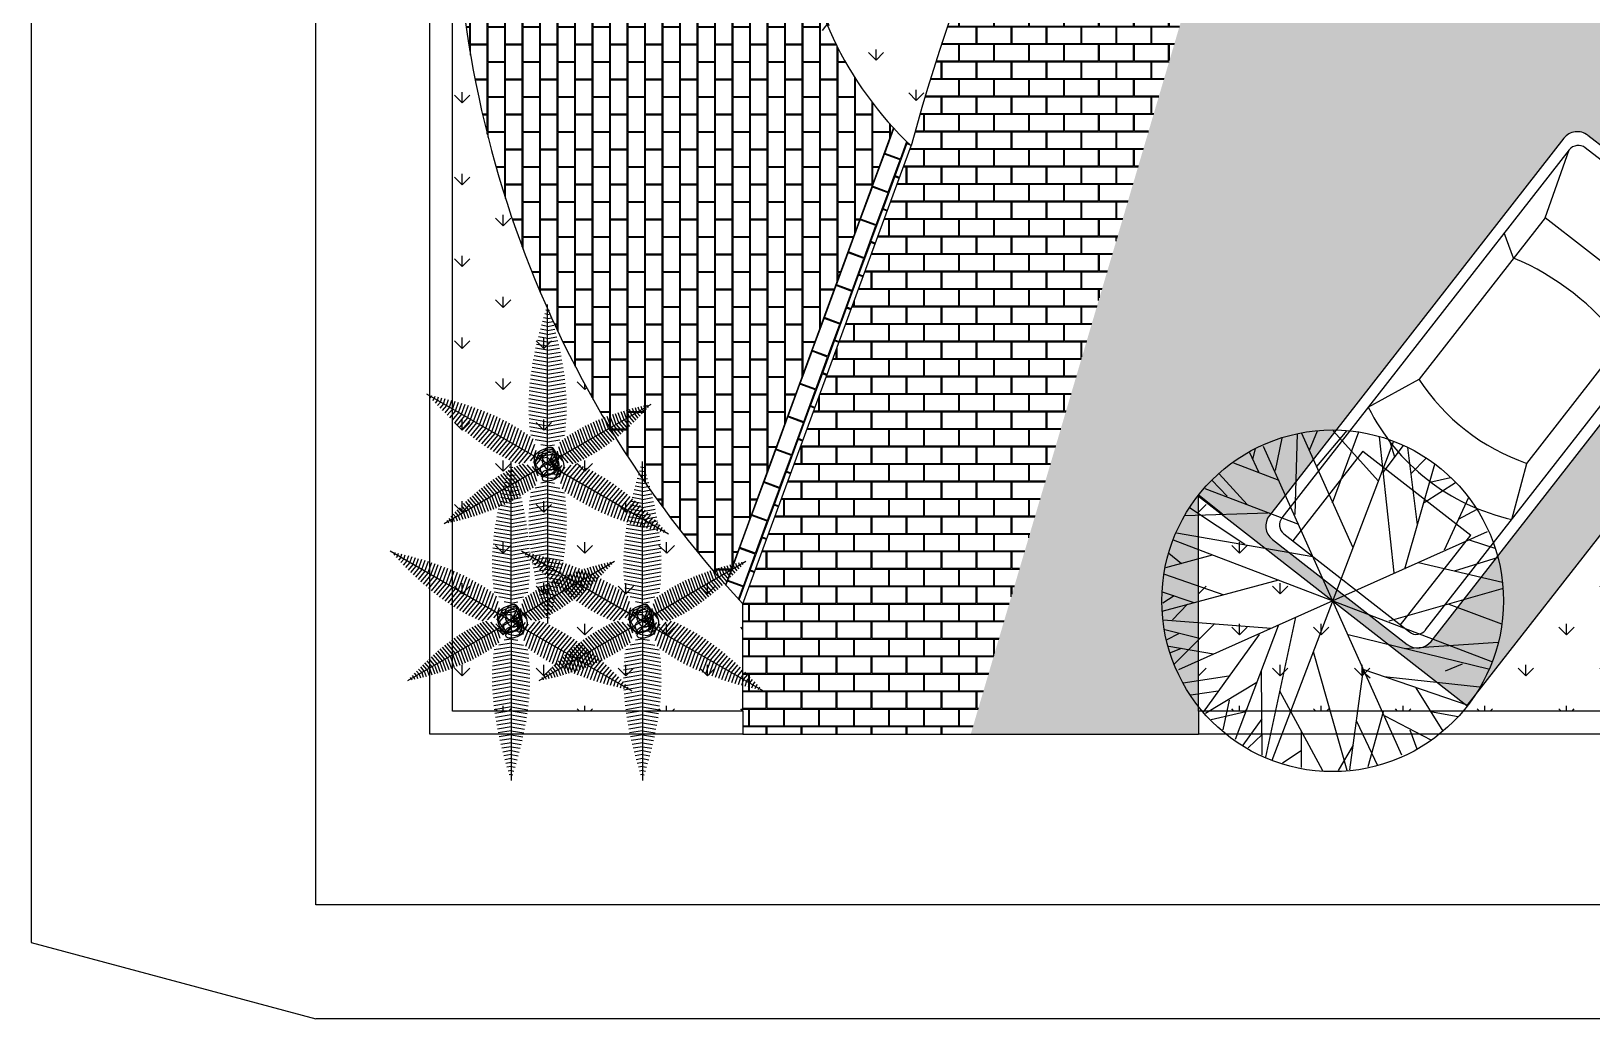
# Model space of a CAD drawing. Header units: millimetres. Extents: x 5728 to 12128, y -948 to 8052.
# Drawn here: x 5728 to 7099, y -948 to -81 of the extents above; entities that cross this region are included whole.
import ezdxf

# ---------------------------------------------------------------- set-up
doc = ezdxf.new("R2010")
doc.units = ezdxf.units.MM
doc.header["$MEASUREMENT"] = 0
for name, color, linetype in [('002 - 0.150', 2, 'Continuous'), ('003 - 0.250 Color', 3, 'Continuous'), ('005 - 0.350 Color', 5, 'Continuous'), ('007 - 1.000', 210, 'Continuous'), ('030 - 0.500 Color', 30, 'Continuous'), ('052 - 0.250 Color', 52, 'Continuous'), ('084 - 0.250 Color', 84, 'Continuous'), ('104 - 0.250 Color', 104, 'Continuous'), ('252 - 0.150 Color', 252, 'Continuous')]:
    doc.layers.add(name, color=color, linetype=linetype)
pattern_1 = [(90, (0, 0), (-35.921, 35.921), [9.525, -62.317]), (45, (0, 0), (-35.92102, 35.92102), [9.525, -41.275]), (135, (0, 0), (-35.92102, -35.92102), [9.525, -41.275])]
pattern_2 = [(0, (0, 0), (15.36, 15.36), [30, -0.72]), (0, (-15.36, 0.72), (15.36, 15.36), [30, -0.72]), (90, (0, 0), (-15.36, 15.36), [-16.08, 14.64]), (90, (-0.72, 0), (-15.36, 15.36), [-16.08, 14.64])]

# ---------------------------------------------------------------- blocks, each defined once
blk = doc.blocks.new('Carro')
at = {"layer": '052 - 0.250 Color'}
for p, q in [((7967.7, 5100.5), (7861.7, 4994.4)), ((8285.9, 4803.5), (7988.9, 5100.5)), ((7971.3, 5089.9), (7872.3, 4990.9)), ((8275.3, 4800), (7985.4, 5089.9)), ((8034.9, 5012.1), (7964.2, 5082.8)), ((8034.9, 5012.1), (7950, 4927.2)), ((8072.5, 5002.8), (8091.5, 4955.5)), ((7879.3, 4998), (7950, 4927.2)), ((7872.3, 4976.7), (8162.2, 4686.8)), ((7861.7, 4973.2), (8158.6, 4676.2)), ((8218.7, 4828.2), (8091.5, 4955.5)), ((7959.4, 4889.6), (8006.6, 4870.7)), ((8006.6, 4870.7), (8133.9, 4743.4)), ((8186.9, 4860.1), (8209.8, 4865.5)), ((8133.9, 4743.4), (8218.7, 4828.2)), ((8218.7, 4828.2), (8275.3, 4800)), ((8176.3, 4686.8), (8275.3, 4785.8)), ((8179.9, 4676.2), (8285.9, 4782.3)), ((8133.9, 4743.4), (8162.2, 4686.8))]:
    blk.add_line(p, q, dxfattribs=at)
for centre, radius, start, end in [((7978.3, 5089.9), 15, 45, 135), ((7978.3, 5082.8), 10, 45, 135), ((8133.9, 4828.2), 185, 109.3779, 160.622), ((7872.3, 4983.8), 15, 135, 225), ((7879.3, 4983.8), 10, 135, 225), ((8172.8, 4789.4), 185, 116.0753, 153.9246), ((7988.2, 4973.9), 229, 299.8107, 330.1892), ((8268.2, 4792.9), 10, 315, 45), ((8275.3, 4792.9), 15, 315, 45), ((8169.3, 4693.9), 10, 225, 315), ((8169.3, 4686.8), 15, 225, 315)]:
    blk.add_arc(centre, radius, start, end, dxfattribs=at)
blk = doc.blocks.new('Árvore Est')
at = {"layer": '084 - 0.250 Color'}
for p, q in [((7700.9, -1573.9), (7694.8, -1602.4)), ((7714.2, -1570), (7712.1, -1641)), ((7718.1, -1569.6), (7762.9, -1669.5)), ((7725.2, -1584.4), (7732, -1567.7)), ((7731.4, -1598.9), (7758.1, -1567.4)), ((7745.2, -1630.7), (7768.5, -1568.3)), ((7745.8, -1567.5), (7785.5, -1611.6)), ((7786.2, -1572.7), (7799, -1692.3)), ((7800.1, -1590.6), (7795.4, -1575.6)), ((7672.5, -1586.7), (7680.2, -1603.5)), ((7675.4, -1592.6), (7677.6, -1583.2)), ((7806.1, -1852.3), (7684.8, -1581.3)), ((7798.9, -1576.7), (7692, -1856.9)), ((7789.9, -1603.7), (7807.2, -1580.7)), ((7819.8, -1650.1), (7811.3, -1582.2)), ((7658.2, -1595.7), (7698.1, -1610.9)), ((7808.8, -1688.8), (7835, -1596.7)), ((7814.3, -1605.1), (7827.5, -1591.5)), ((7639.3, -1610.8), (7652.7, -1625)), ((7645.6, -1605.4), (7670.2, -1632.3)), ((7825.8, -1630.6), (7853.3, -1612.8)), ((7830.8, -1612.6), (7848.8, -1608.6)), ((7628.1, -1624.1), (7648.7, -1640.4)), ((7633.2, -1618.2), (7715.4, -1649.5)), ((7864.7, -1626.2), (7843.3, -1672.4)), ((7688.5, -1639.9), (7615.5, -1642.2)), ((7619.8, -1634.8), (7668.2, -1667.1)), ((7856, -1645.2), (7872.2, -1636.3)), ((7608.4, -1657), (7728.1, -1677.9)), ((7881, -1656.1), (7609.9, -1777.5)), ((7605.3, -1663.3), (7885.6, -1770.3)), ((7865.2, -1663.2), (7887.8, -1670.6)), ((7639.5, -1676.8), (7598.6, -1687.7)), ((7601.6, -1675), (7612.7, -1684)), ((7820.8, -1683.1), (7894.4, -1700.3)), ((7852.5, -1690.4), (7890.9, -1678.5)), ((7595.8, -1725.9), (7698.1, -1698.5)), ((7597.8, -1693.5), (7649.8, -1711.5)), ((7595.7, -1708.9), (7623.6, -1718.4)), ((7606.2, -1712.3), (7596.2, -1718.8)), ((7895, -1706), (7794.6, -1734.7)), ((7617.9, -1719.8), (7604.7, -1733.5)), ((7847.4, -1719.8), (7893.6, -1736.9)), ((7596.7, -1733.5), (7691.5, -1740.7)), ((7641.4, -1737.3), (7606.4, -1772.2)), ((7697.4, -1738.7), (7659.8, -1838.5)), ((7712.9, -1731.3), (7686.4, -1854.1)), ((7628.6, -1749.9), (7598, -1742.4)), ((7609.9, -1745.8), (7599.9, -1751)), ((7680.9, -1746.3), (7631.7, -1814.5)), ((7759, -1746.5), (7882.2, -1776.6)), ((7808.1, -1758.6), (7890.7, -1753.2)), ((7640.8, -1763.6), (7601.4, -1757)), ((7612.5, -1758.8), (7603.1, -1762.5)), ((7728.3, -1761.4), (7757.8, -1865.6)), ((7682.5, -1778.9), (7683.3, -1852.3)), ((7772.3, -1776.9), (7760.3, -1865.3)), ((7770.8, -1778), (7778.2, -1784.5)), ((7772.7, -1777.1), (7864, -1808.3)), ((7844.6, -1778.4), (7859.3, -1772)), ((7654.1, -1783.1), (7614.1, -1789)), ((7678.9, -1788.4), (7633.6, -1815.8)), ((7790.6, -1783.3), (7874.3, -1792.3)), ((7818.4, -1793.3), (7842, -1831.3)), ((7644.9, -1796), (7621, -1799.5)), ((7654.6, -1803.9), (7648.9, -1830.1)), ((7698.6, -1795.9), (7736.5, -1865.9)), ((7669.1, -1814.2), (7638.6, -1821.3)), ((7683.2, -1820.3), (7666.4, -1843.4)), ((7766.3, -1822.4), (7784.8, -1861.4)), ((7789.6, -1814.3), (7776.4, -1862.5)), ((7791.1, -1817.9), (7831.6, -1838.8)), ((7831.2, -1813.9), (7855.5, -1818.3)), ((7683.6, -1834.3), (7671.1, -1845.8)), ((7717.8, -1831), (7717.8, -1863)), ((7813.3, -1830), (7819.2, -1846.8)), ((7717.7, -1848.5), (7701.4, -1859.2)), ((7763.4, -1843.6), (7750.2, -1865.7))]:
    blk.add_line(p, q, dxfattribs=at)
blk.add_circle((7745.4, -1716.8), 150, dxfattribs=at)
blk = doc.blocks.new('Coqueiro')
at = {"layer": '104 - 0.250 Color', "ltscale": 2.5}
for p, q in [((27820.34, 18554.03), (27820.34, 18694.03)), ((27820.34, 18681.82), (27816.78, 18682.44)), ((27820.34, 18685.32), (27817.78, 18685.77)), ((27820.34, 18688.82), (27818.8, 18689.09)), ((27820.34, 18688.82), (27821.87, 18689.09)), ((27820.34, 18685.32), (27822.9, 18685.77)), ((27820.34, 18681.82), (27823.9, 18682.44)), ((27820.34, 18674.82), (27814.85, 18675.78)), ((27820.34, 18678.32), (27815.8, 18679.12)), ((27820.34, 18678.32), (27824.88, 18679.12)), ((27820.34, 18674.82), (27825.83, 18675.78)), ((27820.34, 18664.32), (27812.19, 18665.75)), ((27820.34, 18667.82), (27813.05, 18669.1)), ((27820.34, 18671.32), (27813.94, 18672.45)), ((27820.34, 18671.32), (27826.74, 18672.45)), ((27820.34, 18667.82), (27827.63, 18669.1)), ((27820.34, 18664.32), (27828.49, 18665.75)), ((27820.34, 18653.82), (27809.82, 18655.67)), ((27820.34, 18657.32), (27810.57, 18659.04)), ((27820.34, 18660.82), (27811.36, 18662.4)), ((27820.34, 18660.82), (27829.31, 18662.4)), ((27820.34, 18657.32), (27830.11, 18659.04)), ((27820.34, 18653.82), (27830.86, 18655.67)), ((27820.34, 18643.32), (27807.78, 18645.53)), ((27820.34, 18646.82), (27808.42, 18648.92)), ((27820.34, 18650.32), (27809.1, 18652.3)), ((27820.34, 18650.32), (27831.58, 18652.3)), ((27820.34, 18646.82), (27832.26, 18648.92)), ((27820.34, 18643.32), (27832.9, 18645.53)), ((27820.34, 18636.32), (27806.62, 18638.74)), ((27820.34, 18639.82), (27807.18, 18642.14)), ((27820.34, 18639.82), (27833.5, 18642.14)), ((27820.34, 18636.32), (27834.06, 18638.74)), ((27820.34, 18625.82), (27805.22, 18628.48)), ((27820.34, 18629.32), (27805.64, 18631.91)), ((27820.34, 18632.82), (27806.11, 18635.33)), ((27820.34, 18632.82), (27834.57, 18635.33)), ((27820.34, 18629.32), (27835.04, 18631.91)), ((27820.34, 18625.82), (27835.46, 18628.48)), ((27820.34, 18615.32), (27804.26, 18618.15)), ((27820.34, 18618.82), (27804.53, 18621.6)), ((27820.34, 18622.32), (27804.85, 18625.05)), ((27820.34, 18622.32), (27835.83, 18625.05)), ((27820.34, 18618.82), (27836.15, 18621.6)), ((27820.34, 18615.32), (27836.42, 18618.15)), ((27820.34, 18554.03), (27714.25, 18615.28)), ((27718.2, 18613), (27717.32, 18611.95)), ((27718.2, 18613), (27718.67, 18614.28)), ((27720.85, 18611.47), (27719.39, 18609.72)), ((27720.85, 18611.47), (27721.63, 18613.61)), ((27723.51, 18609.94), (27721.47, 18607.51)), ((27723.51, 18609.94), (27724.59, 18612.91)), ((27726.16, 18608.4), (27727.54, 18612.19)), ((27728.81, 18606.87), (27730.48, 18611.45)), ((27731.46, 18605.34), (27733.41, 18610.69)), ((27734.11, 18603.81), (27736.33, 18609.9)), ((27736.77, 18602.28), (27739.24, 18609.08)), ((27820.34, 18608.32), (27803.89, 18611.22)), ((27820.34, 18611.82), (27804.05, 18614.69)), ((27820.34, 18611.82), (27836.63, 18614.69)), ((27820.34, 18608.32), (27836.79, 18611.22)), ((27726.16, 18608.4), (27723.57, 18605.32)), ((27728.81, 18606.87), (27725.68, 18603.14)), ((27731.46, 18605.34), (27727.8, 18600.98)), ((27734.11, 18603.81), (27729.95, 18598.85)), ((27736.77, 18602.28), (27732.11, 18596.73)), ((27739.42, 18600.75), (27734.29, 18594.64)), ((27739.42, 18600.75), (27742.15, 18608.24)), ((27742.07, 18599.22), (27745.04, 18607.37)), ((27744.72, 18597.69), (27747.92, 18606.47)), ((27747.38, 18596.15), (27750.79, 18605.54)), ((27750.03, 18594.62), (27753.65, 18604.58)), ((27752.68, 18593.09), (27756.5, 18603.58)), ((27755.33, 18591.56), (27759.33, 18602.55)), ((27757.98, 18590.03), (27762.15, 18601.48)), ((27760.64, 18588.5), (27764.96, 18600.38)), ((27820.34, 18601.32), (27803.76, 18604.24)), ((27820.34, 18597.82), (27803.78, 18600.74)), ((27820.34, 18604.82), (27803.8, 18607.73)), ((27820.34, 18604.82), (27836.88, 18607.73)), ((27820.34, 18554.03), (27911.27, 18606.53)), ((27820.34, 18601.32), (27836.92, 18604.24)), ((27820.34, 18597.82), (27836.9, 18600.74)), ((27887.43, 18592.76), (27884.88, 18599.75)), ((27889.7, 18594.07), (27887.36, 18600.5)), ((27891.97, 18595.39), (27889.85, 18601.22)), ((27894.25, 18596.7), (27892.35, 18601.92)), ((27896.52, 18598.01), (27894.85, 18602.59)), ((27898.79, 18599.32), (27897.36, 18603.25)), ((27901.07, 18600.64), (27899.88, 18603.88)), ((27901.07, 18600.64), (27903.29, 18597.99)), ((27903.34, 18601.95), (27902.41, 18604.5)), ((27903.34, 18601.95), (27905.08, 18599.87)), ((27905.61, 18603.26), (27904.95, 18605.09)), ((27905.61, 18603.26), (27906.87, 18601.77)), ((27907.89, 18604.57), (27907.49, 18605.67)), ((27907.89, 18604.57), (27908.64, 18603.68)), ((27742.07, 18599.22), (27736.49, 18592.57)), ((27744.72, 18597.69), (27738.71, 18590.52)), ((27747.38, 18596.15), (27740.96, 18588.5)), ((27750.03, 18594.62), (27743.22, 18586.51)), ((27752.68, 18593.09), (27745.51, 18584.54)), ((27755.33, 18591.56), (27747.82, 18582.6)), ((27763.29, 18586.97), (27767.76, 18599.24)), ((27765.94, 18585.44), (27770.54, 18598.06)), ((27768.59, 18583.9), (27773.3, 18596.84)), ((27771.25, 18582.37), (27776.05, 18595.57)), ((27773.9, 18580.84), (27778.78, 18594.27)), ((27776.55, 18579.31), (27781.5, 18592.91)), ((27779.2, 18577.78), (27784.2, 18591.51)), ((27820.34, 18594.32), (27803.87, 18597.22)), ((27820.34, 18590.82), (27804.03, 18593.69)), ((27820.34, 18594.32), (27836.8, 18597.22)), ((27820.34, 18590.82), (27836.65, 18593.69)), ((27864.69, 18579.64), (27860.66, 18590.72)), ((27866.97, 18580.95), (27863.03, 18591.77)), ((27869.24, 18582.26), (27865.41, 18592.78)), ((27871.51, 18583.57), (27867.81, 18593.76)), ((27873.79, 18584.89), (27870.21, 18594.7)), ((27876.06, 18586.2), (27872.63, 18595.62)), ((27878.33, 18587.51), (27875.06, 18596.5)), ((27880.61, 18588.82), (27877.5, 18597.35)), ((27882.88, 18590.14), (27879.95, 18598.18)), ((27885.15, 18591.45), (27882.41, 18598.98)), ((27885.15, 18591.45), (27890.3, 18585.31)), ((27887.43, 18592.76), (27892.21, 18587.06)), ((27889.7, 18594.07), (27894.09, 18588.84)), ((27891.97, 18595.39), (27895.96, 18590.63)), ((27894.25, 18596.7), (27897.82, 18592.44)), ((27896.52, 18598.01), (27899.66, 18594.28)), ((27898.79, 18599.32), (27901.48, 18596.12)), ((27757.98, 18590.03), (27750.15, 18580.69)), ((27760.64, 18588.5), (27752.51, 18578.81)), ((27763.29, 18586.97), (27754.89, 18576.96)), ((27765.94, 18585.44), (27757.31, 18575.14)), ((27768.59, 18583.9), (27759.75, 18573.36)), ((27771.25, 18582.37), (27762.22, 18571.61)), ((27781.85, 18576.25), (27786.88, 18590.06)), ((27784.51, 18574.72), (27789.55, 18588.56)), ((27787.16, 18573.19), (27792.19, 18587.01)), ((27789.81, 18571.65), (27794.81, 18585.4)), ((27792.46, 18570.12), (27797.42, 18583.74)), ((27795.12, 18568.59), (27800, 18582.02)), ((27820.34, 18587.32), (27804.26, 18590.15)), ((27820.34, 18583.82), (27804.56, 18586.6)), ((27820.34, 18580.32), (27804.93, 18583.03)), ((27820.34, 18580.32), (27804.93, 18583.03)), ((27820.34, 18587.32), (27836.42, 18590.15)), ((27820.34, 18583.82), (27836.12, 18586.6)), ((27820.34, 18580.32), (27835.75, 18583.03)), ((27820.34, 18580.32), (27835.75, 18583.03)), ((27848.78, 18570.45), (27844.47, 18582.3)), ((27851.05, 18571.76), (27846.74, 18583.63)), ((27853.33, 18573.07), (27849.02, 18584.91)), ((27855.6, 18574.39), (27851.32, 18586.16)), ((27857.87, 18575.7), (27853.63, 18587.36)), ((27860.15, 18577.01), (27855.96, 18588.52)), ((27862.42, 18578.32), (27858.3, 18589.64)), ((27869.24, 18582.26), (27876.44, 18573.69)), ((27871.51, 18583.57), (27878.48, 18575.27)), ((27873.79, 18584.89), (27880.5, 18576.88)), ((27876.06, 18586.2), (27882.5, 18578.52)), ((27878.33, 18587.51), (27884.48, 18580.18)), ((27880.61, 18588.82), (27886.44, 18581.87)), ((27882.88, 18590.14), (27888.38, 18583.58)), ((27773.9, 18580.84), (27764.72, 18569.9)), ((27776.55, 18579.31), (27767.25, 18568.22)), ((27779.2, 18577.78), (27769.81, 18566.59)), ((27781.85, 18576.25), (27772.41, 18564.99)), ((27784.51, 18574.72), (27775.04, 18563.43)), ((27787.16, 18573.19), (27777.7, 18561.92)), ((27797.77, 18567.06), (27802.56, 18580.24)), ((27800.42, 18565.53), (27805.1, 18578.39)), ((27800.42, 18565.53), (27805.1, 18578.39)), ((27803.07, 18564), (27807.53, 18576.25)), ((27820.34, 18576.82), (27805.66, 18579.4)), ((27820.34, 18573.32), (27809.5, 18575.23)), ((27820.34, 18576.82), (27835.02, 18579.4)), ((27820.34, 18573.32), (27831.18, 18575.23)), ((27835.14, 18562.57), (27831.32, 18573.08)), ((27837.41, 18563.89), (27833.4, 18574.91)), ((27837.41, 18563.89), (27833.4, 18574.91)), ((27839.69, 18565.2), (27835.58, 18576.49)), ((27841.96, 18566.51), (27837.77, 18578.02)), ((27844.23, 18567.82), (27839.99, 18579.49)), ((27846.51, 18569.14), (27842.22, 18580.92)), ((27853.33, 18573.07), (27861.43, 18563.42)), ((27855.6, 18574.39), (27863.65, 18564.79)), ((27857.87, 18575.7), (27865.85, 18566.2)), ((27860.15, 18577.01), (27868.02, 18567.63)), ((27862.42, 18578.32), (27870.16, 18569.1)), ((27864.69, 18579.64), (27872.28, 18570.6)), ((27866.97, 18580.95), (27874.37, 18572.13)), ((27789.81, 18571.65), (27780.41, 18560.45)), ((27792.46, 18570.12), (27783.15, 18559.02)), ((27795.12, 18568.59), (27785.93, 18557.65)), ((27797.77, 18567.06), (27788.76, 18556.32)), ((27800.42, 18565.53), (27791.62, 18555.04)), ((27800.42, 18565.53), (27791.62, 18555.04)), ((27803.07, 18564), (27794.69, 18554.01)), ((27805.72, 18562.47), (27809.02, 18571.52)), ((27808.38, 18560.94), (27810.23, 18566.03)), ((27811.03, 18559.4), (27812.88, 18564.5)), ((27820.34, 18569.82), (27814.23, 18570.89)), ((27820.34, 18569.82), (27826.45, 18570.89)), ((27830.59, 18559.95), (27829, 18564.32)), ((27832.87, 18561.26), (27830.04, 18569.02)), ((27837.41, 18563.89), (27844.96, 18554.9)), ((27837.41, 18563.89), (27844.96, 18554.9)), ((27839.69, 18565.2), (27847.41, 18555.99)), ((27841.96, 18566.51), (27849.83, 18557.13)), ((27844.23, 18567.82), (27852.22, 18558.31)), ((27846.51, 18569.14), (27854.57, 18559.53)), ((27848.78, 18570.45), (27856.89, 18560.79)), ((27851.05, 18571.76), (27859.17, 18562.09)), ((27820.34, 18554.03), (27729.41, 18501.53)), ((27805.54, 18545.48), (27798.35, 18554.05)), ((27805.72, 18562.47), (27799.53, 18555.09)), ((27808.38, 18560.94), (27804.89, 18556.78)), ((27811.03, 18559.4), (27807.54, 18555.25)), ((27813.68, 18557.87), (27810.19, 18553.72)), ((27813.68, 18557.87), (27815.54, 18562.97)), ((27820.34, 18554.03), (27926.43, 18492.78)), ((27820.34, 18554.03), (27820.34, 18414.03)), ((27827, 18550.18), (27830.49, 18554.34)), ((27830.59, 18559.95), (27833.58, 18556.39)), ((27832.87, 18561.26), (27838.18, 18554.93)), ((27835.14, 18562.57), (27842.33, 18554.01)), ((27837.61, 18544.06), (27845.99, 18554.05)), ((27789.63, 18536.3), (27781.51, 18545.97)), ((27791.9, 18537.61), (27783.79, 18547.27)), ((27794.17, 18538.92), (27786.11, 18548.53)), ((27796.45, 18540.23), (27788.46, 18549.75)), ((27798.72, 18541.55), (27790.85, 18550.93)), ((27800.99, 18542.86), (27793.27, 18552.06)), ((27803.27, 18544.17), (27795.72, 18553.16)), ((27803.27, 18544.17), (27795.72, 18553.16)), ((27807.81, 18546.8), (27802.5, 18553.12)), ((27805.54, 18545.48), (27809.36, 18534.98)), ((27810.09, 18548.11), (27807.1, 18551.67)), ((27807.81, 18546.8), (27810.64, 18539.03)), ((27810.09, 18548.11), (27811.68, 18543.74)), ((27827, 18550.18), (27825.14, 18545.09)), ((27829.65, 18548.65), (27827.8, 18543.55)), ((27829.65, 18548.65), (27833.14, 18552.81)), ((27832.3, 18547.12), (27830.45, 18542.02)), ((27834.96, 18545.59), (27831.66, 18536.54)), ((27832.3, 18547.12), (27835.79, 18551.28)), ((27834.96, 18545.59), (27841.15, 18552.97)), ((27840.26, 18542.53), (27849.06, 18553.01)), ((27840.26, 18542.53), (27849.06, 18553.01)), ((27842.91, 18541), (27851.92, 18551.74)), ((27845.56, 18539.47), (27854.75, 18550.41)), ((27848.22, 18537.93), (27857.53, 18549.03)), ((27850.87, 18536.4), (27860.27, 18547.61)), ((27853.52, 18534.87), (27862.98, 18546.14)), ((27773.71, 18527.11), (27766.31, 18535.93)), ((27775.99, 18528.42), (27768.4, 18537.46)), ((27778.26, 18529.73), (27770.52, 18538.96)), ((27780.53, 18531.05), (27772.66, 18540.43)), ((27782.81, 18532.36), (27774.83, 18541.86)), ((27785.08, 18533.67), (27777.03, 18543.27)), ((27787.35, 18534.98), (27779.25, 18544.64)), ((27789.63, 18536.3), (27793.94, 18524.43)), ((27791.9, 18537.61), (27796.21, 18525.76)), ((27794.17, 18538.92), (27798.46, 18527.14)), ((27796.45, 18540.23), (27800.69, 18528.56)), ((27798.72, 18541.55), (27802.91, 18530.04)), ((27800.99, 18542.86), (27805.1, 18531.57)), ((27803.27, 18544.17), (27807.28, 18533.15)), ((27803.27, 18544.17), (27807.28, 18533.15)), ((27820.34, 18538.24), (27814.23, 18537.16)), ((27820.34, 18538.24), (27826.45, 18537.16)), ((27837.61, 18544.06), (27833.15, 18531.81)), ((27840.26, 18542.53), (27835.58, 18529.67)), ((27840.26, 18542.53), (27835.58, 18529.67)), ((27842.91, 18541), (27838.12, 18527.82)), ((27845.56, 18539.47), (27840.68, 18526.04)), ((27848.22, 18537.93), (27843.26, 18524.32)), ((27850.87, 18536.4), (27845.87, 18522.66)), ((27856.17, 18533.34), (27865.64, 18544.63)), ((27858.83, 18531.81), (27868.27, 18543.07)), ((27861.48, 18530.28), (27870.87, 18541.47)), ((27864.13, 18528.75), (27873.43, 18539.83)), ((27866.78, 18527.22), (27875.96, 18538.16)), ((27869.43, 18525.68), (27878.46, 18536.45)), ((27762.35, 18520.55), (27756.2, 18527.87)), ((27764.62, 18521.86), (27758.18, 18529.54)), ((27766.89, 18523.17), (27760.18, 18531.17)), ((27769.17, 18524.48), (27762.2, 18532.79)), ((27771.44, 18525.8), (27764.24, 18534.37)), ((27773.71, 18527.11), (27777.65, 18516.29)), ((27775.99, 18528.42), (27780.02, 18517.33)), ((27778.26, 18529.73), (27782.38, 18518.42)), ((27780.53, 18531.05), (27784.72, 18519.54)), ((27782.81, 18532.36), (27787.05, 18520.7)), ((27785.08, 18533.67), (27789.36, 18521.9)), ((27787.35, 18534.98), (27791.66, 18523.14)), ((27820.34, 18527.74), (27804.93, 18525.02)), ((27820.34, 18527.74), (27804.93, 18525.02)), ((27820.34, 18531.24), (27805.66, 18528.65)), ((27820.34, 18534.74), (27809.5, 18532.83)), ((27820.34, 18534.74), (27831.18, 18532.83)), ((27820.34, 18531.24), (27835.02, 18528.65)), ((27820.34, 18527.74), (27835.75, 18525.02)), ((27820.34, 18527.74), (27835.75, 18525.02)), ((27853.52, 18534.87), (27848.49, 18521.05)), ((27856.17, 18533.34), (27851.13, 18519.5)), ((27858.83, 18531.81), (27853.8, 18518)), ((27861.48, 18530.28), (27856.48, 18516.55)), ((27864.13, 18528.75), (27859.18, 18515.14)), ((27866.78, 18527.22), (27861.9, 18513.79)), ((27872.09, 18524.15), (27880.93, 18534.7)), ((27874.74, 18522.62), (27883.37, 18532.91)), ((27877.39, 18521.09), (27885.79, 18531.1)), ((27880.04, 18519.56), (27888.17, 18529.25)), ((27882.7, 18518.03), (27890.53, 18527.37)), ((27748.71, 18512.67), (27744.72, 18517.43)), ((27750.98, 18513.98), (27746.59, 18519.22)), ((27753.25, 18515.3), (27748.47, 18520.99)), ((27755.53, 18516.61), (27750.38, 18522.75)), ((27757.8, 18517.92), (27752.3, 18524.48)), ((27760.07, 18519.23), (27754.24, 18526.19)), ((27757.8, 18517.92), (27760.73, 18509.88)), ((27760.07, 18519.23), (27763.18, 18510.7)), ((27762.35, 18520.55), (27765.62, 18511.56)), ((27764.62, 18521.86), (27768.05, 18512.44)), ((27766.89, 18523.17), (27770.47, 18513.35)), ((27769.17, 18524.48), (27772.87, 18514.3)), ((27771.44, 18525.8), (27775.27, 18515.28)), ((27820.34, 18520.74), (27804.26, 18517.91)), ((27820.34, 18524.24), (27804.56, 18521.46)), ((27820.34, 18524.24), (27836.12, 18521.46)), ((27820.34, 18520.74), (27836.42, 18517.91)), ((27869.43, 18525.68), (27864.63, 18512.48)), ((27872.09, 18524.15), (27867.38, 18511.22)), ((27874.74, 18522.62), (27870.14, 18510)), ((27877.39, 18521.09), (27872.92, 18508.82)), ((27880.04, 18519.56), (27875.72, 18507.68)), ((27882.7, 18518.03), (27878.53, 18506.57)), ((27885.35, 18516.5), (27892.86, 18525.45)), ((27888, 18514.97), (27895.17, 18523.51)), ((27890.65, 18513.43), (27897.46, 18521.55)), ((27893.3, 18511.9), (27899.72, 18519.55)), ((27895.96, 18510.37), (27901.97, 18517.53)), ((27739.61, 18507.42), (27737.39, 18510.07)), ((27741.89, 18508.73), (27739.2, 18511.93)), ((27744.16, 18510.05), (27741.02, 18513.78)), ((27741.89, 18508.73), (27743.31, 18504.81)), ((27746.43, 18511.36), (27742.86, 18515.61)), ((27744.16, 18510.05), (27745.83, 18505.46)), ((27746.43, 18511.36), (27748.33, 18506.14)), ((27748.71, 18512.67), (27750.83, 18506.84)), ((27750.98, 18513.98), (27753.32, 18507.56)), ((27753.25, 18515.3), (27755.8, 18508.31)), ((27755.53, 18516.61), (27758.27, 18509.08)), ((27820.34, 18510.24), (27803.78, 18507.32)), ((27820.34, 18513.74), (27803.87, 18510.84)), ((27820.34, 18517.24), (27804.03, 18514.37)), ((27820.34, 18517.24), (27836.65, 18514.37)), ((27820.34, 18513.74), (27836.8, 18510.84)), ((27820.34, 18510.24), (27836.9, 18507.32)), ((27885.35, 18516.5), (27881.35, 18505.51)), ((27888, 18514.97), (27884.18, 18504.48)), ((27890.65, 18513.43), (27887.03, 18503.48)), ((27893.3, 18511.9), (27889.89, 18502.52)), ((27895.96, 18510.37), (27892.76, 18501.59)), ((27898.61, 18508.84), (27895.64, 18500.69)), ((27898.61, 18508.84), (27904.19, 18515.49)), ((27901.26, 18507.31), (27906.39, 18513.42)), ((27903.91, 18505.78), (27908.57, 18511.33)), ((27906.56, 18504.25), (27910.73, 18509.21)), ((27732.79, 18503.48), (27732.04, 18504.38)), ((27732.79, 18503.48), (27733.19, 18502.38)), ((27735.07, 18504.8), (27733.81, 18506.29)), ((27735.07, 18504.8), (27735.73, 18502.96)), ((27737.34, 18506.11), (27735.59, 18508.19)), ((27737.34, 18506.11), (27738.27, 18503.56)), ((27739.61, 18507.42), (27740.79, 18504.17)), ((27820.34, 18506.74), (27803.76, 18503.82)), ((27820.34, 18503.24), (27803.8, 18500.32)), ((27820.34, 18499.74), (27803.89, 18496.84)), ((27820.34, 18506.74), (27836.92, 18503.82)), ((27820.34, 18503.24), (27836.88, 18500.32)), ((27820.34, 18499.74), (27836.79, 18496.84)), ((27901.26, 18507.31), (27898.53, 18499.82)), ((27903.91, 18505.78), (27901.44, 18498.97)), ((27906.56, 18504.25), (27904.35, 18498.16)), ((27909.22, 18502.72), (27907.27, 18497.37)), ((27909.22, 18502.72), (27912.87, 18507.07)), ((27911.87, 18501.18), (27910.2, 18496.6)), ((27911.87, 18501.18), (27915, 18504.92)), ((27914.52, 18499.65), (27913.14, 18495.86)), ((27914.52, 18499.65), (27917.11, 18502.74)), ((27917.17, 18498.12), (27919.21, 18500.55)), ((27820.34, 18496.24), (27804.05, 18493.37)), ((27820.34, 18492.74), (27804.26, 18489.91)), ((27820.34, 18496.24), (27836.63, 18493.37)), ((27820.34, 18492.74), (27836.42, 18489.91)), ((27917.17, 18498.12), (27916.09, 18495.15)), ((27919.83, 18496.59), (27919.05, 18494.45)), ((27919.83, 18496.59), (27921.29, 18498.33)), ((27922.48, 18495.06), (27922.01, 18493.78)), ((27922.48, 18495.06), (27923.35, 18496.1)), ((27820.34, 18489.24), (27804.53, 18486.45)), ((27820.34, 18485.74), (27804.85, 18483.01)), ((27820.34, 18482.24), (27805.22, 18479.57)), ((27820.34, 18489.24), (27836.15, 18486.45)), ((27820.34, 18485.74), (27835.83, 18483.01)), ((27820.34, 18482.24), (27835.46, 18479.57)), ((27820.34, 18478.74), (27805.64, 18476.15)), ((27820.34, 18475.24), (27806.11, 18472.73)), ((27820.34, 18471.74), (27806.62, 18469.32)), ((27820.34, 18478.74), (27835.04, 18476.15)), ((27820.34, 18475.24), (27834.57, 18472.73)), ((27820.34, 18471.74), (27834.06, 18469.32)), ((27820.34, 18468.24), (27807.18, 18465.92)), ((27820.34, 18464.74), (27807.78, 18462.53)), ((27820.34, 18468.24), (27833.5, 18465.92)), ((27820.34, 18464.74), (27832.9, 18462.53)), ((27820.34, 18461.24), (27808.42, 18459.14)), ((27820.34, 18457.74), (27809.1, 18455.76)), ((27820.34, 18454.24), (27809.82, 18452.39)), ((27820.34, 18461.24), (27832.26, 18459.14)), ((27820.34, 18457.74), (27831.58, 18455.76)), ((27820.34, 18454.24), (27830.86, 18452.39)), ((27820.34, 18450.74), (27810.57, 18449.02)), ((27820.34, 18447.24), (27811.36, 18445.66)), ((27820.34, 18450.74), (27830.11, 18449.02)), ((27820.34, 18447.24), (27829.31, 18445.66)), ((27820.34, 18443.74), (27812.19, 18442.3)), ((27820.34, 18440.24), (27813.05, 18438.95)), ((27820.34, 18436.74), (27813.94, 18435.61)), ((27820.34, 18443.74), (27828.49, 18442.3)), ((27820.34, 18440.24), (27827.63, 18438.95)), ((27820.34, 18436.74), (27826.74, 18435.61)), ((27820.34, 18433.24), (27814.85, 18432.27)), ((27820.34, 18429.74), (27815.8, 18428.94)), ((27820.34, 18426.24), (27816.78, 18425.61)), ((27820.34, 18433.24), (27825.83, 18432.27)), ((27820.34, 18429.74), (27824.88, 18428.94)), ((27820.34, 18426.24), (27823.9, 18425.61)), ((27820.34, 18422.74), (27817.78, 18422.29)), ((27820.34, 18419.24), (27818.8, 18418.97)), ((27820.34, 18422.74), (27822.9, 18422.29)), ((27820.34, 18419.24), (27821.87, 18418.97))]:
    blk.add_line(p, q, dxfattribs=at)
blk.add_spline([(27815.34, 18545.99), (27812.21, 18549.89), (27809.28, 18557.33), (27818.06, 18559.73), (27820.34, 18559.73), (27822.81, 18555.45), (27827, 18550.18), (27817.88, 18543.83), (27814.07, 18550.41), (27826.56, 18561.18), (27824.93, 18568.05), (27815.54, 18562.97), (27820.61, 18554.18), (27828.74, 18552.26), (27825.14, 18545.09), (27820.34, 18545.09), (27815.16, 18542.38), (27816.07, 18546.72), (27827, 18550.18), (27823.67, 18555.95), (27825.11, 18566.24), (27811.96, 18561.95), (27820.34, 18561.95), (27824.03, 18562.08), (27820.34, 18554.03), (27826.74, 18556.66), (27825.11, 18562.8), (27809.37, 18555.03), (27820.95, 18541.84), (27827.65, 18542.56), (27830.18, 18549.43), (27830.18, 18555.21), (27826.74, 18559.73), (27824.93, 18559.19), (27826.2, 18552.14), (27822.4, 18548.34), (27818.06, 18551.6), (27815.7, 18557.2), (27824.57, 18565.33), (27828.01, 18560.82), (27828.91, 18557.92), (27829.09, 18552.68), (27823.12, 18545.27), (27812.99, 18545.27), (27810.28, 18549.43), (27810.64, 18563.35), (27818.6, 18567.68), (27823.12, 18568.41), (27827.1, 18564.79), (27828.37, 18555.75), (27831.63, 18547.8), (27828.91, 18542.02), (27816.25, 18539.85), (27826.74, 18554.13), (27830.18, 18559.55), (27830.18, 18561), (27834.52, 18552.5), (27826.92, 18544.37), (27827.83, 18555.94), (27828.91, 18565.15)], degree=3, dxfattribs=at)

msp = doc.modelspace()

# ---------------------------------------------------------------- hatches: boundary and pattern name
at = {"layer": '003 - 0.250 Color', "ltscale": 2.5}
h = msp.add_hatch(dxfattribs=at)
h.set_pattern_fill('GRASS', color=256, scale=50, style=0)
h.paths.add_polyline_path([(6403.23, 26.18, 0.1896727), (6501.04, -181.39, -0.1783696), (7096.79, 670.85), (6403.23, 670.85)])
h = msp.add_hatch(dxfattribs=at)
h.set_pattern_fill('GRASS', color=256, scale=2, style=0)
h.set_pattern_definition(pattern_1)
h.paths.add_polyline_path([(6100.65, 46.08), (6098.23, 46.08), (6098.23, -677.72), (6353.23, -677.72), (6353.23, -583.49, -0.1871496)])
h = msp.add_hatch(dxfattribs=at)
h.set_pattern_fill('GRASS', color=256, scale=2, style=0)
h.set_pattern_definition(pattern_1)
h.paths.add_polyline_path([(8503.23, -677.72), (8503.23, -670.71), (8270.2, -488.79), (8126.57, -672.72), (7890.96, -488.79), (7747.33, -672.72), (7511.72, -488.79), (7368.09, -672.72), (7132.47, -488.78), (6988.85, -672.72), (6753.23, -488.78), (6753.23, -677.72)])
at = {"layer": '252 - 0.150 Color', "ltscale": 2.5}
h = msp.add_hatch(dxfattribs=at)
h.set_pattern_fill('AR-B816C', color=256, scale=0.0756, angle=90, style=0)
h.set_pattern_definition([(90, (0, 0), (-15.36192, 15.36192), [30.00375, -0.72009]), (90, (-0.72, -15.362), (-15.36192, 15.36192), [30.00375, -0.72009]), (180, (0, 0), (-15.36192, -15.36192), [-16.08201, 14.64183]), (180, (-4e-17, -0.72), (-15.36192, -15.36192), [-16.08201, 14.64183])])
h.paths.add_polyline_path([(6403.23, 26.18), (6403.23, 159.03), (6103.23, 159.03), (6103.23, 127.28, 0.2034004), (6338.04, -566.84), (6485.5, -165.69, -0.1714677)])
h = msp.add_hatch(dxfattribs=at)
h.set_pattern_fill('AR-B816C', color=256, scale=0.075591, style=0)
h.set_pattern_definition(pattern_2)
h.paths.add_polyline_path([(6796.62, 127.28), (6619.78, 127.28, 0.0551493), (6501.04, -181.39), (6353.23, -583.49), (6353.23, -677.72), (6353.23, -697.72), (6553.23, -697.72)])
h = msp.add_hatch(dxfattribs=at)
h.set_pattern_fill('AR-B816C', color=256, scale=0.075591, style=0)
h.set_pattern_definition(pattern_2)
h.paths.add_polyline_path([(7073.96, -174.62, -0.4142136), (7095.01, -172.03), (7154.11, -218.16), (7423.78, 127.28), (6969.7, 127.28), (6796.62, 127.28), (6553.23, -697.72), (6753.23, -697.72), (6753.23, -677.72), (6753.23, -488.78), (6871.04, -580.75), (6877.19, -572.87), (6818.1, -526.74, -0.4142136), (6815.51, -505.69)])
h.paths.add_polyline_path([(7803.02, 127.28), (7423.78, 127.28), (7154.11, -218.16), (7213.25, -264.33, -0.4142136), (7215.85, -285.39), (6957.39, -616.45, -0.4142136), (6936.34, -619.04), (6877.19, -572.87), (6871.04, -580.75), (6988.85, -672.72), (7132.47, -488.78), (7250.28, -580.75), (7256.44, -572.87), (7197.34, -526.74, -0.4142136), (7194.75, -505.69), (7453.2, -174.62, -0.4142136), (7474.26, -172.03), (7533.35, -218.16)])
h = msp.add_hatch(dxfattribs=at)
h.set_pattern_fill('AR-B816C', color=256, scale=0.0756, angle=69.817, style=0)
h.set_pattern_definition([(69.817, (0, 0), (-9.118463, 19.718793), [30.00375, -0.72009]), (69.817, (-5.976, -14.17), (-9.118463, 19.718793), [30.00375, -0.72009]), (159.817, (0, 0), (-19.718793, -9.118463), [-16.08201, 14.64183]), (159.817, (-0.248, -0.676), (-19.718793, -9.118463), [-16.08201, 14.64183])])
h.paths.add_polyline_path([(6501.04, -181.39, -0.0176315), (6485.5, -165.69), (6338.04, -566.84, 0.0060073), (6353.23, -583.49)])

# ---------------------------------------------------------------- linework, layer by layer
at = {"layer": '002 - 0.150'}
for p, q in [((5728.23, 1955.29), (5728.23, -880.74)), ((5728.23, -880.74), (5978.23, -947.72)), ((12128.23, -947.72), (5978.23, -947.72))]:
    msp.add_line(p, q, dxfattribs=at)
at = {"layer": '007 - 1.000', "ltscale": 2.5}
for p, q in [((6078.23, -697.72), (6078.23, 6102.28)), ((6098.23, -677.72), (6098.23, 6089.81)), ((6353.23, -677.72), (6098.23, -677.72)), ((6353.23, -677.72), (6353.23, -697.72)), ((6753.23, -677.72), (6753.23, -697.72)), ((8503.23, -677.72), (6753.23, -677.72)), ((6353.23, -697.72), (6078.23, -697.72)), ((6353.23, -697.72), (6753.23, -697.72)), ((8503.23, -697.72), (6753.23, -697.72))]:
    msp.add_line(p, q, dxfattribs=at)
at = {"layer": '007 - 1.000'}
msp.add_lwpolyline([(5978.23, 7952.28), (12028.23, 7952.28), (12028.23, -847.72), (5978.23, -847.72)], close=True, dxfattribs=at)
at = {"layer": '030 - 0.500 Color', "ltscale": 2.5}
for p, q in [((6753.23, -488.78), (6988.85, -672.72)), ((6753.23, -677.72), (6753.23, -488.78)), ((7132.47, -488.78), (6988.85, -672.72)), ((6353.23, -677.72), (6353.23, -583.49))]:
    msp.add_line(p, q, dxfattribs=at)
for centre, radius, start, end in [((7955.4, -563.7), 1503.77, 122.99063, 165.27172), ((7038.48, 56.89), 937.9, 175.69578, 223.06113), ((6715.88, 46.67), 313.32, 183.75006, 226.70952)]:
    msp.add_arc(centre, radius, start, end, dxfattribs=at)
at = {"layer": '252 - 0.150 Color', "ltscale": 2.5}
for p, q in [((6338.04, -566.84), (6485.5, -165.69)), ((6353.23, -583.49), (6501.04, -181.39))]:
    msp.add_line(p, q, dxfattribs=at)

# ---------------------------------------------------------------- block references
at = {"layer": '005 - 0.350 Color', "rotation": 97.0219999999999}
msp.add_blockref('Carro', (12854.39, -7811.17), dxfattribs=at)
at = {"layer": '084 - 0.250 Color'}
msp.add_blockref('Árvore Est', (-874.39, 1136.05), dxfattribs=at)
at = {"layer": '104 - 0.250 Color', "xscale": -1.500000000000729, "yscale": 1.5, "zscale": 1.5, "rotation": 142.4788647251307}
msp.add_blockref('Coqueiro', (-9596.48, 47576.18), dxfattribs=at)
at = {"layer": '104 - 0.250 Color'}
for p in [(-21638.65, -19014.62), (-21670.8, -19152.55), (-21555.42, -19152.55)]:
    msp.add_blockref('Coqueiro', p, dxfattribs=at)

doc.saveas('drawing.dxf')
